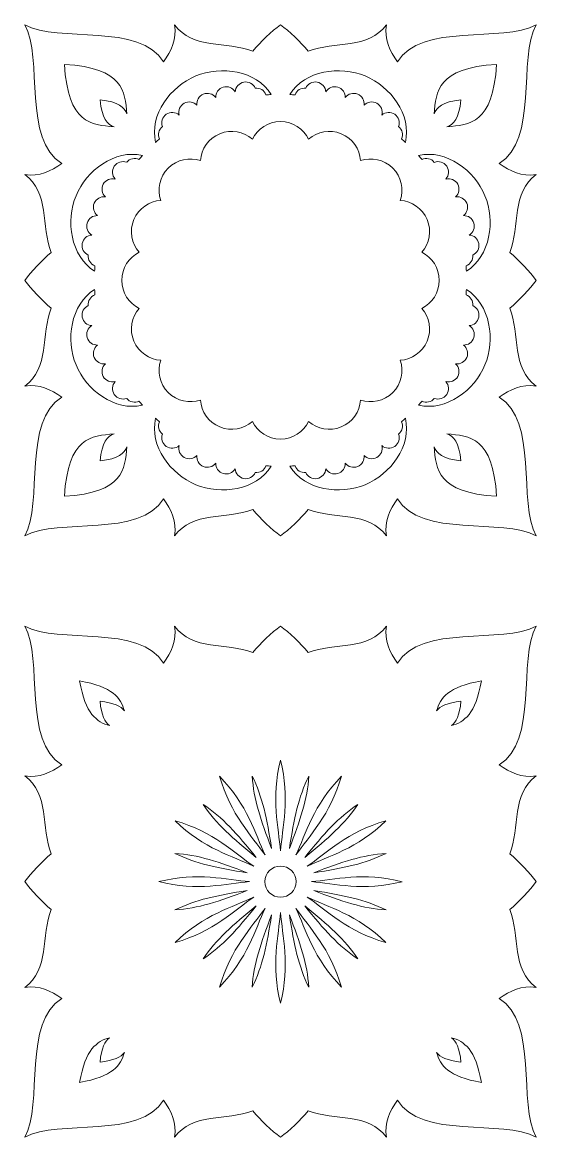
# Model space of a CAD drawing. Header units: millimetres. Extents: x -427 to 427, y -427 to 427.
# Drawn here: x -427 to -171, y -427 to 128 of the extents above; entities that cross this region are included whole.
import ezdxf

# ---------------------------------------------------------------- set-up
doc = ezdxf.new("R2010")
doc.units = ezdxf.units.MM
doc.header["$MEASUREMENT"] = 0
doc.layers.add('layer 1', color=7, linetype='Continuous')

msp = doc.modelspace()

# ---------------------------------------------------------------- linework, layer by layer
at = {"layer": 'layer 1', "color": 250, "lineweight": 9}
for points, knots in [([(-426.0192, 126.9374), (-416.8637, 110.4766), (-427.2795, 69.4717), (-407.6134, 58.0857), (-407.6134, 58.0857), (-413.109, 54.2132), (-418.8912, 51.4078), (-426.0192, 52.5425), (-426.0192, 52.5425), (-413.8298, 43.701), (-417.9082, 26.8751), (-413.0079, 13.7115), (-413.0079, 13.7115), (-417.5024, 9.9281), (-422.9949, 4.2416), (-426.0191, -0.0626), (-426.0191, -0.0626), (-422.9949, -4.3668), (-417.5025, -10.0532), (-413.008, -13.8366), (-413.008, -13.8366), (-417.9083, -27.0003), (-413.8298, -43.8262), (-426.0192, -52.6677), (-426.0192, -52.6677), (-418.8912, -51.533), (-413.109, -54.3384), (-407.6135, -58.2109), (-407.6135, -58.2109), (-427.2794, -69.597), (-416.8637, -110.6018), (-426.0192, -127.0626), (-426.0192, -127.0626), (-409.5584, -117.9071), (-368.5536, -128.3229), (-357.1675, -108.6569), (-357.1675, -108.6569), (-353.295, -114.1524), (-350.4896, -119.9346), (-351.6243, -127.0626), (-351.6243, -127.0626), (-342.7828, -114.8732), (-325.9569, -118.9516), (-312.7933, -114.0513), (-312.7933, -114.0513), (-309.0099, -118.5458), (-303.3234, -124.0383), (-299.0192, -127.0625), (-299.0192, -127.0625), (-294.715, -124.0383), (-289.0286, -118.5459), (-285.2452, -114.0514), (-285.2452, -114.0514), (-272.0815, -118.9517), (-255.2556, -114.8732), (-246.4141, -127.0626), (-246.4141, -127.0626), (-247.5488, -119.9346), (-244.7434, -114.1524), (-240.8709, -108.6569), (-240.8709, -108.6569), (-229.4848, -128.3228), (-188.48, -117.9071), (-172.0192, -127.0626), (-172.0192, -127.0626), (-181.1747, -110.6018), (-170.7589, -69.597), (-190.4249, -58.2109), (-190.4249, -58.2109), (-184.9294, -54.3384), (-179.1472, -51.533), (-172.0192, -52.6677), (-172.0192, -52.6677), (-184.2086, -43.8262), (-180.1302, -27.0003), (-185.0305, -13.8367), (-185.0305, -13.8367), (-180.536, -10.0533), (-175.0435, -4.3668), (-172.0193, -0.0626), (-172.0193, -0.0626), (-175.0435, 4.2416), (-180.5359, 9.928), (-185.0304, 13.7114), (-185.0304, 13.7114), (-180.1301, 26.8751), (-184.2086, 43.701), (-172.0192, 52.5425), (-172.0192, 52.5425), (-179.1472, 51.4078), (-184.9294, 54.2132), (-190.4249, 58.0857), (-190.4249, 58.0857), (-170.759, 69.4718), (-181.1747, 110.4766), (-172.0192, 126.9374), (-172.0192, 126.9374), (-188.48, 117.7819), (-229.4849, 128.1977), (-240.8709, 108.5316), (-240.8709, 108.5316), (-244.7434, 114.0272), (-247.5488, 119.8094), (-246.4141, 126.9374), (-246.4141, 126.9374), (-255.2556, 114.748), (-272.0815, 118.8264), (-285.2451, 113.9261), (-285.2451, 113.9261), (-289.0285, 118.4206), (-294.715, 123.9131), (-299.0192, 126.9373), (-299.0192, 126.9373), (-303.3234, 123.9131), (-309.0098, 118.4207), (-312.7932, 113.9262), (-312.7932, 113.9262), (-325.9569, 118.8265), (-342.7828, 114.748), (-351.6243, 126.9374), (-351.6243, 126.9374), (-350.4896, 119.8094), (-353.295, 114.0272), (-357.1675, 108.5317), (-357.1675, 108.5317), (-368.5536, 128.1976), (-409.5584, 117.7819), (-426.0192, 126.9374)], [0, 0, 0, 0, 0.03030303, 0.03030303, 0.03030303, 0.03030303, 0.06060606, 0.06060606, 0.06060606, 0.06060606, 0.09090909, 0.09090909, 0.09090909, 0.09090909, 0.12121212, 0.12121212, 0.12121212, 0.12121212, 0.15151515, 0.15151515, 0.15151515, 0.15151515, 0.18181818, 0.18181818, 0.18181818, 0.18181818, 0.21212121, 0.21212121, 0.21212121, 0.21212121, 0.24242424, 0.24242424, 0.24242424, 0.24242424, 0.27272727, 0.27272727, 0.27272727, 0.27272727, 0.3030303, 0.3030303, 0.3030303, 0.3030303, 0.33333333, 0.33333333, 0.33333333, 0.33333333, 0.36363636, 0.36363636, 0.36363636, 0.36363636, 0.39393939, 0.39393939, 0.39393939, 0.39393939, 0.42424242, 0.42424242, 0.42424242, 0.42424242, 0.45454545, 0.45454545, 0.45454545, 0.45454545, 0.48484848, 0.48484848, 0.48484848, 0.48484848, 0.51515152, 0.51515152, 0.51515152, 0.51515152, 0.54545455, 0.54545455, 0.54545455, 0.54545455, 0.57575758, 0.57575758, 0.57575758, 0.57575758, 0.60606061, 0.60606061, 0.60606061, 0.60606061, 0.63636364, 0.63636364, 0.63636364, 0.63636364, 0.66666667, 0.66666667, 0.66666667, 0.66666667, 0.6969697, 0.6969697, 0.6969697, 0.6969697, 0.72727273, 0.72727273, 0.72727273, 0.72727273, 0.75757576, 0.75757576, 0.75757576, 0.75757576, 0.78787879, 0.78787879, 0.78787879, 0.78787879, 0.81818182, 0.81818182, 0.81818182, 0.81818182, 0.84848485, 0.84848485, 0.84848485, 0.84848485, 0.87878788, 0.87878788, 0.87878788, 0.87878788, 0.90909091, 0.90909091, 0.90909091, 0.90909091, 0.93939394, 0.93939394, 0.93939394, 0.93939394, 1, 1, 1, 1]), ([(-406.388, 107.3063), (-404.5535, 77.7582), (-392.9898, 77.2847), (-381.7275, 76.2452), (-381.7275, 76.2452), (-385.021, 77.4347), (-387.7857, 80.4292), (-388.6829, 89.6011), (-388.6829, 89.6011), (-379.5108, 88.7038), (-376.5162, 85.939), (-375.3269, 82.6454), (-375.3269, 82.6454), (-376.3665, 93.9078), (-376.8397, 105.4717), (-406.388, 107.3063)], [0, 0, 0, 0, 0.2, 0.2, 0.2, 0.2, 0.4, 0.4, 0.4, 0.4, 0.6, 0.6, 0.6, 0.6, 1, 1, 1, 1]), ([(-361.0724, 68.506), (-364.3264, 82.2769), (-353.5808, 96.3567), (-341.0989, 101.5268), (-341.0989, 101.5268), (-328.617, 106.6969), (-311.0629, 104.3394), (-303.6263, 92.301), (-303.6263, 92.301), (-304.5053, 92.2576), (-305.3823, 92.2018), (-306.2571, 92.1338), (-306.2571, 92.1338), (-306.9935, 94.3295), (-309.1993, 95.7705), (-311.5811, 95.4638), (-311.5811, 95.4638), (-312.5361, 97.6103), (-314.8674, 98.9054), (-317.279, 98.4586), (-317.279, 98.4586), (-319.674, 98.0146), (-321.3791, 95.9948), (-321.5222, 93.6688), (-321.5222, 93.6688), (-322.7057, 95.6763), (-325.1415, 96.7019), (-327.4773, 96.01), (-327.4773, 96.01), (-329.8128, 95.3181), (-331.2974, 93.1314), (-331.1964, 90.8031), (-331.1964, 90.8031), (-332.5833, 92.676), (-335.1133, 93.4413), (-337.3636, 92.509), (-337.3636, 92.509), (-339.614, 91.577), (-340.8619, 89.2468), (-340.5183, 86.9419), (-340.5183, 86.9419), (-342.0933, 88.6596), (-344.6893, 89.1562), (-346.8299, 87.994), (-346.8299, 87.994), (-348.9704, 86.8315), (-349.968, 84.3841), (-349.3855, 82.1277), (-349.3855, 82.1277), (-351.1316, 83.671), (-353.7651, 83.8935), (-355.7724, 82.5139), (-355.7724, 82.5139), (-357.7937, 81.1248), (-358.5264, 78.5604), (-357.6838, 76.3672), (-357.6838, 76.3672), (-359.5846, 74.9002), (-360.1257, 72.3212), (-359.094, 70.248), (-359.094, 70.248), (-359.7607, 69.6776), (-360.4203, 69.0968), (-361.0724, 68.506)], [0, 0, 0, 0, 0.05882353, 0.05882353, 0.05882353, 0.05882353, 0.11764706, 0.11764706, 0.11764706, 0.11764706, 0.17647059, 0.17647059, 0.17647059, 0.17647059, 0.23529412, 0.23529412, 0.23529412, 0.23529412, 0.29411765, 0.29411765, 0.29411765, 0.29411765, 0.35294118, 0.35294118, 0.35294118, 0.35294118, 0.41176471, 0.41176471, 0.41176471, 0.41176471, 0.47058824, 0.47058824, 0.47058824, 0.47058824, 0.52941176, 0.52941176, 0.52941176, 0.52941176, 0.58823529, 0.58823529, 0.58823529, 0.58823529, 0.64705882, 0.64705882, 0.64705882, 0.64705882, 0.70588235, 0.70588235, 0.70588235, 0.70588235, 0.76470588, 0.76470588, 0.76470588, 0.76470588, 0.82352941, 0.82352941, 0.82352941, 0.82352941, 0.88235294, 0.88235294, 0.88235294, 0.88235294, 1, 1, 1, 1]), ([(-294.4121, 92.301), (-286.9755, 104.3394), (-269.4213, 106.697), (-256.9395, 101.5268), (-256.9395, 101.5268), (-244.4576, 96.3566), (-233.712, 82.2769), (-236.966, 68.506), (-236.966, 68.506), (-237.6182, 69.0969), (-238.2778, 69.6776), (-238.9445, 70.2481), (-238.9445, 70.2481), (-237.9126, 72.3214), (-238.4534, 74.9001), (-240.3544, 76.3674), (-240.3544, 76.3674), (-239.5119, 78.5605), (-240.2446, 81.1247), (-242.2658, 82.514), (-242.2658, 82.514), (-244.2733, 83.8936), (-246.9072, 83.6711), (-248.6531, 82.1275), (-248.6531, 82.1275), (-248.0705, 84.3839), (-249.0676, 86.8315), (-251.2085, 87.9939), (-251.2085, 87.9939), (-253.3492, 89.1561), (-255.9452, 88.6596), (-257.5202, 86.9419), (-257.5202, 86.9419), (-257.1765, 89.2469), (-258.4243, 91.577), (-260.6748, 92.509), (-260.6748, 92.509), (-262.9251, 93.4412), (-265.4552, 92.6759), (-266.842, 90.8032), (-266.842, 90.8032), (-266.7411, 93.1315), (-268.2256, 95.3183), (-270.5611, 96.0101), (-270.5611, 96.0101), (-272.8966, 96.7016), (-275.3326, 95.6765), (-276.5162, 93.6691), (-276.5162, 93.6691), (-276.6596, 95.995), (-278.3645, 98.0145), (-280.7594, 98.4584), (-280.7594, 98.4584), (-283.1709, 98.9054), (-285.5023, 97.6102), (-286.4573, 95.4636), (-286.4573, 95.4636), (-288.8387, 95.7703), (-291.0449, 94.3293), (-291.7814, 92.1338), (-291.7814, 92.1338), (-292.6562, 92.2019), (-293.5333, 92.2576), (-294.4121, 92.301)], [0, 0, 0, 0, 0.05882353, 0.05882353, 0.05882353, 0.05882353, 0.11764706, 0.11764706, 0.11764706, 0.11764706, 0.17647059, 0.17647059, 0.17647059, 0.17647059, 0.23529412, 0.23529412, 0.23529412, 0.23529412, 0.29411765, 0.29411765, 0.29411765, 0.29411765, 0.35294118, 0.35294118, 0.35294118, 0.35294118, 0.41176471, 0.41176471, 0.41176471, 0.41176471, 0.47058824, 0.47058824, 0.47058824, 0.47058824, 0.52941176, 0.52941176, 0.52941176, 0.52941176, 0.58823529, 0.58823529, 0.58823529, 0.58823529, 0.64705882, 0.64705882, 0.64705882, 0.64705882, 0.70588235, 0.70588235, 0.70588235, 0.70588235, 0.76470588, 0.76470588, 0.76470588, 0.76470588, 0.82352941, 0.82352941, 0.82352941, 0.82352941, 0.88235294, 0.88235294, 0.88235294, 0.88235294, 1, 1, 1, 1]), ([(-191.6503, 107.3062), (-221.1984, 105.4717), (-221.6719, 93.908), (-222.7114, 82.6457), (-222.7114, 82.6457), (-221.5219, 85.9392), (-218.5274, 88.7039), (-209.3555, 89.6011), (-209.3555, 89.6011), (-210.2528, 80.429), (-213.0176, 77.4344), (-216.3112, 76.2451), (-216.3112, 76.2451), (-205.0488, 77.2847), (-193.4849, 77.7579), (-191.6503, 107.3062)], [0, 0, 0, 0, 0.2, 0.2, 0.2, 0.2, 0.4, 0.4, 0.4, 0.4, 0.6, 0.6, 0.6, 0.6, 1, 1, 1, 1]), ([(-239.5121, 39.6986), (-233.7771, 39.3107), (-228.4735, 35.7616), (-226.139, 30.1254), (-226.139, 30.1254), (-223.8044, 24.4893), (-225.0449, 18.2295), (-228.8259, 13.8997), (-228.8259, 13.8997), (-223.6758, 11.3465), (-220.1342, 6.0379), (-220.1342, -0.0626), (-220.1342, -0.0626), (-220.1342, -6.1631), (-223.6758, -11.4718), (-228.8259, -14.0248), (-228.8259, -14.0248), (-225.0449, -18.3545), (-223.8044, -24.6143), (-226.1389, -30.2505), (-226.1389, -30.2505), (-228.4735, -35.8867), (-233.7771, -39.4359), (-239.5121, -39.8239), (-239.5121, -39.8239), (-237.6759, -45.271), (-238.9253, -51.529), (-243.239, -55.8428), (-243.239, -55.8428), (-247.5528, -60.1565), (-253.8108, -61.4059), (-259.2579, -59.5696), (-259.2579, -59.5696), (-259.6458, -65.3047), (-263.195, -70.6083), (-268.8312, -72.9428), (-268.8312, -72.9428), (-274.4673, -75.2774), (-280.7271, -74.0369), (-285.0569, -70.2559), (-285.0569, -70.2559), (-287.61, -75.406), (-292.9187, -78.9476), (-299.0192, -78.9476), (-299.0192, -78.9476), (-305.1197, -78.9476), (-310.4283, -75.406), (-312.9814, -70.2559), (-312.9814, -70.2559), (-317.3111, -74.0369), (-323.5709, -75.2774), (-329.2071, -72.9429), (-329.2071, -72.9429), (-334.8433, -70.6083), (-338.3924, -65.3047), (-338.7804, -59.5697), (-338.7804, -59.5697), (-344.2275, -61.4059), (-350.4855, -60.1565), (-354.7993, -55.8428), (-354.7993, -55.8428), (-359.113, -51.529), (-360.3624, -45.271), (-358.5261, -39.8239), (-358.5261, -39.8239), (-364.2613, -39.436), (-369.5648, -35.8868), (-371.8993, -30.2506), (-371.8993, -30.2506), (-374.2339, -24.6145), (-372.9935, -18.3547), (-369.2125, -14.0249), (-369.2125, -14.0249), (-374.3625, -11.4718), (-377.9041, -6.1631), (-377.9041, -0.0626), (-377.9041, -0.0626), (-377.9041, 6.0379), (-374.3625, 11.3465), (-369.2125, 13.8996), (-369.2125, 13.8996), (-372.9935, 18.2293), (-374.2339, 24.4891), (-371.8994, 30.1253), (-371.8994, 30.1253), (-369.5648, 35.7615), (-364.2613, 39.3106), (-358.5262, 39.6986), (-358.5262, 39.6986), (-360.3624, 45.1457), (-359.113, 51.4037), (-354.7993, 55.7175), (-354.7993, 55.7175), (-350.4855, 60.0312), (-344.2275, 61.2806), (-338.7804, 59.4443), (-338.7804, 59.4443), (-338.3925, 65.1795), (-334.8434, 70.483), (-329.2072, 72.8175), (-329.2072, 72.8175), (-323.5711, 75.1521), (-317.3113, 73.9117), (-312.9815, 70.1307), (-312.9815, 70.1307), (-310.4283, 75.2807), (-305.1197, 78.8223), (-299.0192, 78.8223), (-299.0192, 78.8223), (-292.9187, 78.8223), (-287.61, 75.2807), (-285.057, 70.1307), (-285.057, 70.1307), (-280.7273, 73.9117), (-274.4675, 75.1521), (-268.8313, 72.8176), (-268.8313, 72.8176), (-263.1951, 70.483), (-259.6459, 65.1795), (-259.2579, 59.4444), (-259.2579, 59.4444), (-253.8108, 61.2806), (-247.5528, 60.0312), (-243.239, 55.7175), (-243.239, 55.7175), (-238.9253, 51.4037), (-237.6759, 45.1457), (-239.5121, 39.6986)], [0, 0, 0, 0, 0.03030303, 0.03030303, 0.03030303, 0.03030303, 0.06060606, 0.06060606, 0.06060606, 0.06060606, 0.09090909, 0.09090909, 0.09090909, 0.09090909, 0.12121212, 0.12121212, 0.12121212, 0.12121212, 0.15151515, 0.15151515, 0.15151515, 0.15151515, 0.18181818, 0.18181818, 0.18181818, 0.18181818, 0.21212121, 0.21212121, 0.21212121, 0.21212121, 0.24242424, 0.24242424, 0.24242424, 0.24242424, 0.27272727, 0.27272727, 0.27272727, 0.27272727, 0.3030303, 0.3030303, 0.3030303, 0.3030303, 0.33333333, 0.33333333, 0.33333333, 0.33333333, 0.36363636, 0.36363636, 0.36363636, 0.36363636, 0.39393939, 0.39393939, 0.39393939, 0.39393939, 0.42424242, 0.42424242, 0.42424242, 0.42424242, 0.45454545, 0.45454545, 0.45454545, 0.45454545, 0.48484848, 0.48484848, 0.48484848, 0.48484848, 0.51515152, 0.51515152, 0.51515152, 0.51515152, 0.54545455, 0.54545455, 0.54545455, 0.54545455, 0.57575758, 0.57575758, 0.57575758, 0.57575758, 0.60606061, 0.60606061, 0.60606061, 0.60606061, 0.63636364, 0.63636364, 0.63636364, 0.63636364, 0.66666667, 0.66666667, 0.66666667, 0.66666667, 0.6969697, 0.6969697, 0.6969697, 0.6969697, 0.72727273, 0.72727273, 0.72727273, 0.72727273, 0.75757576, 0.75757576, 0.75757576, 0.75757576, 0.78787879, 0.78787879, 0.78787879, 0.78787879, 0.81818182, 0.81818182, 0.81818182, 0.81818182, 0.84848485, 0.84848485, 0.84848485, 0.84848485, 0.87878788, 0.87878788, 0.87878788, 0.87878788, 0.90909091, 0.90909091, 0.90909091, 0.90909091, 0.93939394, 0.93939394, 0.93939394, 0.93939394, 1, 1, 1, 1]), ([(-400.6086, 42.0171), (-395.4384, 54.499), (-381.3587, 65.2446), (-367.5878, 61.9906), (-367.5878, 61.9906), (-368.1787, 61.3384), (-368.7594, 60.6788), (-369.3299, 60.0121), (-369.3299, 60.0121), (-371.4032, 61.044), (-373.9819, 60.5032), (-375.4492, 58.6022), (-375.4492, 58.6022), (-377.6423, 59.4447), (-380.2065, 58.712), (-381.5958, 56.6908), (-381.5958, 56.6908), (-382.9754, 54.6833), (-382.7529, 52.0494), (-381.2093, 50.3035), (-381.2093, 50.3035), (-383.4657, 50.8861), (-385.9133, 49.889), (-387.0757, 47.7481), (-387.0757, 47.7481), (-388.2379, 45.6074), (-387.7414, 43.0114), (-386.0237, 41.4364), (-386.0237, 41.4364), (-388.3287, 41.7801), (-390.6588, 40.5323), (-391.5908, 38.2818), (-391.5908, 38.2818), (-392.523, 36.0315), (-391.7577, 33.5014), (-389.885, 32.1146), (-389.885, 32.1146), (-392.2133, 32.2155), (-394.4001, 30.731), (-395.0919, 28.3955), (-395.0919, 28.3955), (-395.7834, 26.06), (-394.7583, 23.624), (-392.7509, 22.4404), (-392.7509, 22.4404), (-395.0768, 22.297), (-397.0963, 20.5921), (-397.5402, 18.1972), (-397.5402, 18.1972), (-397.9872, 15.7857), (-396.692, 13.4543), (-394.5454, 12.4993), (-394.5454, 12.4993), (-394.8521, 10.1179), (-393.4111, 7.9117), (-391.2156, 7.1752), (-391.2156, 7.1752), (-391.2837, 6.3004), (-391.3394, 5.4233), (-391.3828, 4.5445), (-391.3828, 4.5445), (-403.4212, 11.9811), (-405.7788, 29.5353), (-400.6086, 42.0171)], [0, 0, 0, 0, 0.05882353, 0.05882353, 0.05882353, 0.05882353, 0.11764706, 0.11764706, 0.11764706, 0.11764706, 0.17647059, 0.17647059, 0.17647059, 0.17647059, 0.23529412, 0.23529412, 0.23529412, 0.23529412, 0.29411765, 0.29411765, 0.29411765, 0.29411765, 0.35294118, 0.35294118, 0.35294118, 0.35294118, 0.41176471, 0.41176471, 0.41176471, 0.41176471, 0.47058824, 0.47058824, 0.47058824, 0.47058824, 0.52941176, 0.52941176, 0.52941176, 0.52941176, 0.58823529, 0.58823529, 0.58823529, 0.58823529, 0.64705882, 0.64705882, 0.64705882, 0.64705882, 0.70588235, 0.70588235, 0.70588235, 0.70588235, 0.76470588, 0.76470588, 0.76470588, 0.76470588, 0.82352941, 0.82352941, 0.82352941, 0.82352941, 0.88235294, 0.88235294, 0.88235294, 0.88235294, 1, 1, 1, 1]), ([(-228.7086, 60.0122), (-229.279, 60.6789), (-229.8598, 61.3385), (-230.4506, 61.9906), (-230.4506, 61.9906), (-216.6797, 65.2446), (-202.5999, 54.499), (-197.4298, 42.0171), (-197.4298, 42.0171), (-192.2597, 29.5352), (-194.6172, 11.9811), (-206.6556, 4.5445), (-206.6556, 4.5445), (-206.699, 5.4235), (-206.7548, 6.3005), (-206.8228, 7.1753), (-206.8228, 7.1753), (-204.6271, 7.9117), (-203.1861, 10.1175), (-203.4928, 12.4993), (-203.4928, 12.4993), (-201.3463, 13.4543), (-200.0512, 15.7856), (-200.498, 18.1972), (-200.498, 18.1972), (-200.942, 20.5922), (-202.9618, 22.2973), (-205.2878, 22.4404), (-205.2878, 22.4404), (-203.2803, 23.6239), (-202.2547, 26.0597), (-202.9466, 28.3955), (-202.9466, 28.3955), (-203.6385, 30.731), (-205.8252, 32.2156), (-208.1535, 32.1146), (-208.1535, 32.1146), (-206.2806, 33.5015), (-205.5153, 36.0315), (-206.4476, 38.2818), (-206.4476, 38.2818), (-207.3796, 40.5322), (-209.7098, 41.7801), (-212.0147, 41.4365), (-212.0147, 41.4365), (-210.297, 43.0115), (-209.8004, 45.6075), (-210.9626, 47.7481), (-210.9626, 47.7481), (-212.1251, 49.8886), (-214.5725, 50.8862), (-216.8289, 50.3037), (-216.8289, 50.3037), (-215.2856, 52.0498), (-215.0631, 54.6833), (-216.4427, 56.6906), (-216.4427, 56.6906), (-217.8318, 58.7119), (-220.3962, 59.4446), (-222.5894, 58.602), (-222.5894, 58.602), (-224.0564, 60.5028), (-226.6354, 61.0439), (-228.7086, 60.0122)], [0, 0, 0, 0, 0.05882353, 0.05882353, 0.05882353, 0.05882353, 0.11764706, 0.11764706, 0.11764706, 0.11764706, 0.17647059, 0.17647059, 0.17647059, 0.17647059, 0.23529412, 0.23529412, 0.23529412, 0.23529412, 0.29411765, 0.29411765, 0.29411765, 0.29411765, 0.35294118, 0.35294118, 0.35294118, 0.35294118, 0.41176471, 0.41176471, 0.41176471, 0.41176471, 0.47058824, 0.47058824, 0.47058824, 0.47058824, 0.52941176, 0.52941176, 0.52941176, 0.52941176, 0.58823529, 0.58823529, 0.58823529, 0.58823529, 0.64705882, 0.64705882, 0.64705882, 0.64705882, 0.70588235, 0.70588235, 0.70588235, 0.70588235, 0.76470588, 0.76470588, 0.76470588, 0.76470588, 0.82352941, 0.82352941, 0.82352941, 0.82352941, 0.88235294, 0.88235294, 0.88235294, 0.88235294, 1, 1, 1, 1]), ([(-391.5908, -38.407), (-390.6588, -40.6574), (-388.3286, -41.9053), (-386.0237, -41.5617), (-386.0237, -41.5617), (-387.7414, -43.1367), (-388.238, -45.7327), (-387.0758, -47.8733), (-387.0758, -47.8733), (-385.9133, -50.0138), (-383.4659, -51.0114), (-381.2095, -50.4289), (-381.2095, -50.4289), (-382.7528, -52.175), (-382.9753, -54.8085), (-381.5957, -56.8158), (-381.5957, -56.8158), (-380.2066, -58.8371), (-377.6422, -59.5698), (-375.449, -58.7272), (-375.449, -58.7272), (-373.982, -60.628), (-371.403, -61.1691), (-369.3298, -60.1374), (-369.3298, -60.1374), (-368.7594, -60.8041), (-368.1786, -61.4637), (-367.5878, -62.1158), (-367.5878, -62.1158), (-381.3587, -65.3698), (-395.4385, -54.6242), (-400.6086, -42.1423), (-400.6086, -42.1423), (-405.7787, -29.6604), (-403.4212, -12.1063), (-391.3828, -4.6697), (-391.3828, -4.6697), (-391.3394, -5.5487), (-391.2836, -6.4257), (-391.2156, -7.3005), (-391.2156, -7.3005), (-393.4113, -8.0369), (-394.8523, -10.2427), (-394.5456, -12.6245), (-394.5456, -12.6245), (-396.6921, -13.5795), (-397.9872, -15.9108), (-397.5404, -18.3224), (-397.5404, -18.3224), (-397.0964, -20.7174), (-395.0766, -22.4225), (-392.7506, -22.5656), (-392.7506, -22.5656), (-394.7581, -23.7491), (-395.7837, -26.1849), (-395.0918, -28.5207), (-395.0918, -28.5207), (-394.3999, -30.8562), (-392.2132, -32.3408), (-389.8849, -32.2398), (-389.8849, -32.2398), (-391.7578, -33.6267), (-392.5231, -36.1567), (-391.5908, -38.407)], [0, 0, 0, 0, 0.05882353, 0.05882353, 0.05882353, 0.05882353, 0.11764706, 0.11764706, 0.11764706, 0.11764706, 0.17647059, 0.17647059, 0.17647059, 0.17647059, 0.23529412, 0.23529412, 0.23529412, 0.23529412, 0.29411765, 0.29411765, 0.29411765, 0.29411765, 0.35294118, 0.35294118, 0.35294118, 0.35294118, 0.41176471, 0.41176471, 0.41176471, 0.41176471, 0.47058824, 0.47058824, 0.47058824, 0.47058824, 0.52941176, 0.52941176, 0.52941176, 0.52941176, 0.58823529, 0.58823529, 0.58823529, 0.58823529, 0.64705882, 0.64705882, 0.64705882, 0.64705882, 0.70588235, 0.70588235, 0.70588235, 0.70588235, 0.76470588, 0.76470588, 0.76470588, 0.76470588, 0.82352941, 0.82352941, 0.82352941, 0.82352941, 0.88235294, 0.88235294, 0.88235294, 0.88235294, 1, 1, 1, 1]), ([(-205.2875, -22.5656), (-202.9616, -22.4222), (-200.9421, -20.7173), (-200.4982, -18.3224), (-200.4982, -18.3224), (-200.0512, -15.9109), (-201.3464, -13.5795), (-203.493, -12.6245), (-203.493, -12.6245), (-203.1863, -10.2431), (-204.6273, -8.0369), (-206.8228, -7.3004), (-206.8228, -7.3004), (-206.7547, -6.4256), (-206.699, -5.5485), (-206.6556, -4.6697), (-206.6556, -4.6697), (-194.6172, -12.1063), (-192.2596, -29.6605), (-197.4298, -42.1423), (-197.4298, -42.1423), (-202.6, -54.6242), (-216.6797, -65.3698), (-230.4506, -62.1158), (-230.4506, -62.1158), (-229.8597, -61.4636), (-229.279, -60.804), (-228.7085, -60.1373), (-228.7085, -60.1373), (-226.6352, -61.1692), (-224.0565, -60.6284), (-222.5892, -58.7274), (-222.5892, -58.7274), (-220.3961, -59.5699), (-217.8319, -58.8372), (-216.4426, -56.816), (-216.4426, -56.816), (-215.063, -54.8085), (-215.2855, -52.1746), (-216.8291, -50.4287), (-216.8291, -50.4287), (-214.5727, -51.0113), (-212.1251, -50.0142), (-210.9627, -47.8733), (-210.9627, -47.8733), (-209.8005, -45.7326), (-210.297, -43.1366), (-212.0147, -41.5616), (-212.0147, -41.5616), (-209.7097, -41.9053), (-207.3796, -40.6575), (-206.4476, -38.407), (-206.4476, -38.407), (-205.5154, -36.1567), (-206.2807, -33.6266), (-208.1534, -32.2398), (-208.1534, -32.2398), (-205.8251, -32.3407), (-203.6383, -30.8562), (-202.9465, -28.5207), (-202.9465, -28.5207), (-202.255, -26.1852), (-203.2801, -23.7492), (-205.2875, -22.5656)], [0, 0, 0, 0, 0.05882353, 0.05882353, 0.05882353, 0.05882353, 0.11764706, 0.11764706, 0.11764706, 0.11764706, 0.17647059, 0.17647059, 0.17647059, 0.17647059, 0.23529412, 0.23529412, 0.23529412, 0.23529412, 0.29411765, 0.29411765, 0.29411765, 0.29411765, 0.35294118, 0.35294118, 0.35294118, 0.35294118, 0.41176471, 0.41176471, 0.41176471, 0.41176471, 0.47058824, 0.47058824, 0.47058824, 0.47058824, 0.52941176, 0.52941176, 0.52941176, 0.52941176, 0.58823529, 0.58823529, 0.58823529, 0.58823529, 0.64705882, 0.64705882, 0.64705882, 0.64705882, 0.70588235, 0.70588235, 0.70588235, 0.70588235, 0.76470588, 0.76470588, 0.76470588, 0.76470588, 0.82352941, 0.82352941, 0.82352941, 0.82352941, 0.88235294, 0.88235294, 0.88235294, 0.88235294, 1, 1, 1, 1]), ([(-327.4773, -96.1353), (-325.1418, -96.8268), (-322.7058, -95.8017), (-321.5222, -93.7943), (-321.5222, -93.7943), (-321.3788, -96.1202), (-319.6739, -98.1397), (-317.279, -98.5836), (-317.279, -98.5836), (-314.8675, -99.0306), (-312.5361, -97.7354), (-311.5811, -95.5888), (-311.5811, -95.5888), (-309.1997, -95.8955), (-306.9935, -94.4545), (-306.257, -92.259), (-306.257, -92.259), (-305.3822, -92.3271), (-304.5051, -92.3828), (-303.6263, -92.4262), (-303.6263, -92.4262), (-311.0629, -104.4646), (-328.6171, -106.8222), (-341.0989, -101.652), (-341.0989, -101.652), (-353.5808, -96.4818), (-364.3264, -82.4021), (-361.0724, -68.6312), (-361.0724, -68.6312), (-360.4202, -69.2221), (-359.7606, -69.8028), (-359.0939, -70.3733), (-359.0939, -70.3733), (-360.1258, -72.4466), (-359.585, -75.0253), (-357.684, -76.4926), (-357.684, -76.4926), (-358.5265, -78.6857), (-357.7938, -81.2499), (-355.7726, -82.6392), (-355.7726, -82.6392), (-353.7651, -84.0188), (-351.1312, -83.7963), (-349.3853, -82.2527), (-349.3853, -82.2527), (-349.9679, -84.5091), (-348.9708, -86.9567), (-346.8299, -88.1191), (-346.8299, -88.1191), (-344.6892, -89.2813), (-342.0932, -88.7848), (-340.5182, -87.0671), (-340.5182, -87.0671), (-340.8619, -89.3721), (-339.6141, -91.7022), (-337.3636, -92.6342), (-337.3636, -92.6342), (-335.1133, -93.5664), (-332.5832, -92.8011), (-331.1964, -90.9284), (-331.1964, -90.9284), (-331.2973, -93.2567), (-329.8128, -95.4435), (-327.4773, -96.1353)], [0, 0, 0, 0, 0.05882353, 0.05882353, 0.05882353, 0.05882353, 0.11764706, 0.11764706, 0.11764706, 0.11764706, 0.17647059, 0.17647059, 0.17647059, 0.17647059, 0.23529412, 0.23529412, 0.23529412, 0.23529412, 0.29411765, 0.29411765, 0.29411765, 0.29411765, 0.35294118, 0.35294118, 0.35294118, 0.35294118, 0.41176471, 0.41176471, 0.41176471, 0.41176471, 0.47058824, 0.47058824, 0.47058824, 0.47058824, 0.52941176, 0.52941176, 0.52941176, 0.52941176, 0.58823529, 0.58823529, 0.58823529, 0.58823529, 0.64705882, 0.64705882, 0.64705882, 0.64705882, 0.70588235, 0.70588235, 0.70588235, 0.70588235, 0.76470588, 0.76470588, 0.76470588, 0.76470588, 0.82352941, 0.82352941, 0.82352941, 0.82352941, 0.88235294, 0.88235294, 0.88235294, 0.88235294, 1, 1, 1, 1]), ([(-238.9444, -70.3732), (-238.2777, -69.8028), (-237.6181, -69.222), (-236.966, -68.6312), (-236.966, -68.6312), (-233.712, -82.4021), (-244.4576, -96.4819), (-256.9395, -101.652), (-256.9395, -101.652), (-269.4214, -106.8221), (-286.9755, -104.4646), (-294.4121, -92.4262), (-294.4121, -92.4262), (-293.5331, -92.3828), (-292.6561, -92.327), (-291.7813, -92.259), (-291.7813, -92.259), (-291.0449, -94.4547), (-288.8391, -95.8957), (-286.4573, -95.589), (-286.4573, -95.589), (-285.5023, -97.7355), (-283.171, -99.0306), (-280.7594, -98.5838), (-280.7594, -98.5838), (-278.3644, -98.1398), (-276.6593, -96.12), (-276.5162, -93.794), (-276.5162, -93.794), (-275.3327, -95.8015), (-272.8969, -96.8271), (-270.5611, -96.1352), (-270.5611, -96.1352), (-268.2256, -95.4433), (-266.741, -93.2566), (-266.842, -90.9283), (-266.842, -90.9283), (-265.4551, -92.8012), (-262.9251, -93.5665), (-260.6748, -92.6342), (-260.6748, -92.6342), (-258.4244, -91.7022), (-257.1765, -89.372), (-257.5201, -87.0671), (-257.5201, -87.0671), (-255.9451, -88.7848), (-253.3491, -89.2814), (-251.2085, -88.1192), (-251.2085, -88.1192), (-249.068, -86.9567), (-248.0704, -84.5093), (-248.6529, -82.2529), (-248.6529, -82.2529), (-246.9068, -83.7962), (-244.2733, -84.0187), (-242.266, -82.6391), (-242.266, -82.6391), (-240.2447, -81.25), (-239.512, -78.6856), (-240.3546, -76.4924), (-240.3546, -76.4924), (-238.4538, -75.0254), (-237.9127, -72.4464), (-238.9444, -70.3732)], [0, 0, 0, 0, 0.05882353, 0.05882353, 0.05882353, 0.05882353, 0.11764706, 0.11764706, 0.11764706, 0.11764706, 0.17647059, 0.17647059, 0.17647059, 0.17647059, 0.23529412, 0.23529412, 0.23529412, 0.23529412, 0.29411765, 0.29411765, 0.29411765, 0.29411765, 0.35294118, 0.35294118, 0.35294118, 0.35294118, 0.41176471, 0.41176471, 0.41176471, 0.41176471, 0.47058824, 0.47058824, 0.47058824, 0.47058824, 0.52941176, 0.52941176, 0.52941176, 0.52941176, 0.58823529, 0.58823529, 0.58823529, 0.58823529, 0.64705882, 0.64705882, 0.64705882, 0.64705882, 0.70588235, 0.70588235, 0.70588235, 0.70588235, 0.76470588, 0.76470588, 0.76470588, 0.76470588, 0.82352941, 0.82352941, 0.82352941, 0.82352941, 0.88235294, 0.88235294, 0.88235294, 0.88235294, 1, 1, 1, 1]), ([(-406.3881, -107.4314), (-376.84, -105.5969), (-376.3665, -94.0332), (-375.327, -82.7709), (-375.327, -82.7709), (-376.5165, -86.0644), (-379.511, -88.8291), (-388.6829, -89.7263), (-388.6829, -89.7263), (-387.7856, -80.5542), (-385.0208, -77.5596), (-381.7272, -76.3703), (-381.7272, -76.3703), (-392.9896, -77.4099), (-404.5535, -77.8831), (-406.3881, -107.4314)], [0, 0, 0, 0, 0.2, 0.2, 0.2, 0.2, 0.4, 0.4, 0.4, 0.4, 0.6, 0.6, 0.6, 0.6, 1, 1, 1, 1]), ([(-191.6504, -107.4315), (-193.4849, -77.8834), (-205.0486, -77.4099), (-216.3109, -76.3704), (-216.3109, -76.3704), (-213.0174, -77.5599), (-210.2527, -80.5544), (-209.3555, -89.7263), (-209.3555, -89.7263), (-218.5276, -88.829), (-221.5222, -86.0642), (-222.7115, -82.7706), (-222.7115, -82.7706), (-221.6719, -94.033), (-221.1987, -105.5969), (-191.6504, -107.4315)], [0, 0, 0, 0, 0.2, 0.2, 0.2, 0.2, 0.4, 0.4, 0.4, 0.4, 0.6, 0.6, 0.6, 0.6, 1, 1, 1, 1]), ([(-407.6134, -240.8711), (-427.2795, -229.4851), (-416.8637, -188.4802), (-426.0192, -172.0194), (-426.0192, -172.0194), (-409.5584, -181.1749), (-368.5536, -170.7592), (-357.1675, -190.4251), (-357.1675, -190.4251), (-353.295, -184.9296), (-350.4896, -179.1474), (-351.6243, -172.0194), (-351.6243, -172.0194), (-342.7828, -184.2088), (-325.9569, -180.1303), (-312.7932, -185.0306), (-312.7932, -185.0306), (-309.0098, -180.5361), (-303.3234, -175.0437), (-299.0192, -172.0195), (-299.0192, -172.0195), (-294.715, -175.0437), (-289.0285, -180.5362), (-285.2451, -185.0307), (-285.2451, -185.0307), (-272.0815, -180.1304), (-255.2556, -184.2088), (-246.4141, -172.0194), (-246.4141, -172.0194), (-247.5488, -179.1474), (-244.7434, -184.9296), (-240.8709, -190.4252), (-240.8709, -190.4252), (-229.4849, -170.7591), (-188.48, -181.1749), (-172.0192, -172.0194), (-172.0192, -172.0194), (-181.1747, -188.4802), (-170.759, -229.485), (-190.4249, -240.8711), (-190.4249, -240.8711), (-184.9294, -244.7436), (-179.1472, -247.549), (-172.0192, -246.4143), (-172.0192, -246.4143), (-184.2086, -255.2558), (-180.1301, -272.0817), (-185.0304, -285.2454), (-185.0304, -285.2454), (-180.5359, -289.0288), (-175.0435, -294.7152), (-172.0193, -299.0194), (-172.0193, -299.0194), (-175.0435, -303.3236), (-180.536, -309.0101), (-185.0305, -312.7935), (-185.0305, -312.7935), (-180.1302, -325.9571), (-184.2086, -342.783), (-172.0192, -351.6245), (-172.0192, -351.6245), (-179.1472, -350.4898), (-184.9294, -353.2952), (-190.4249, -357.1677), (-190.4249, -357.1677), (-170.7589, -368.5538), (-181.1747, -409.5586), (-172.0192, -426.0194), (-172.0192, -426.0194), (-188.48, -416.8639), (-229.4848, -427.2796), (-240.8709, -407.6137), (-240.8709, -407.6137), (-244.7434, -413.1092), (-247.5488, -418.8914), (-246.4141, -426.0194), (-246.4141, -426.0194), (-255.2556, -413.83), (-272.0815, -417.9085), (-285.2452, -413.0082), (-285.2452, -413.0082), (-289.0286, -417.5027), (-294.715, -422.9951), (-299.0192, -426.0193), (-299.0192, -426.0193), (-303.3234, -422.9951), (-309.0099, -417.5026), (-312.7933, -413.0081), (-312.7933, -413.0081), (-325.9569, -417.9084), (-342.7828, -413.83), (-351.6243, -426.0194), (-351.6243, -426.0194), (-350.4896, -418.8914), (-353.295, -413.1092), (-357.1675, -407.6137), (-357.1675, -407.6137), (-368.5536, -427.2797), (-409.5584, -416.8639), (-426.0192, -426.0194), (-426.0192, -426.0194), (-416.8637, -409.5586), (-427.2794, -368.5538), (-407.6135, -357.1677), (-407.6135, -357.1677), (-413.109, -353.2952), (-418.8912, -350.4898), (-426.0192, -351.6245), (-426.0192, -351.6245), (-413.8298, -342.783), (-417.9083, -325.9571), (-413.008, -312.7934), (-413.008, -312.7934), (-417.5025, -309.01), (-422.9949, -303.3236), (-426.0191, -299.0194), (-426.0191, -299.0194), (-422.9949, -294.7152), (-417.5024, -289.0287), (-413.0079, -285.2453), (-413.0079, -285.2453), (-417.9082, -272.0817), (-413.8298, -255.2558), (-426.0192, -246.4143), (-426.0192, -246.4143), (-418.8912, -247.549), (-413.109, -244.7436), (-407.6134, -240.8711)], [0, 0, 0, 0, 0.03030303, 0.03030303, 0.03030303, 0.03030303, 0.06060606, 0.06060606, 0.06060606, 0.06060606, 0.09090909, 0.09090909, 0.09090909, 0.09090909, 0.12121212, 0.12121212, 0.12121212, 0.12121212, 0.15151515, 0.15151515, 0.15151515, 0.15151515, 0.18181818, 0.18181818, 0.18181818, 0.18181818, 0.21212121, 0.21212121, 0.21212121, 0.21212121, 0.24242424, 0.24242424, 0.24242424, 0.24242424, 0.27272727, 0.27272727, 0.27272727, 0.27272727, 0.3030303, 0.3030303, 0.3030303, 0.3030303, 0.33333333, 0.33333333, 0.33333333, 0.33333333, 0.36363636, 0.36363636, 0.36363636, 0.36363636, 0.39393939, 0.39393939, 0.39393939, 0.39393939, 0.42424242, 0.42424242, 0.42424242, 0.42424242, 0.45454545, 0.45454545, 0.45454545, 0.45454545, 0.48484848, 0.48484848, 0.48484848, 0.48484848, 0.51515152, 0.51515152, 0.51515152, 0.51515152, 0.54545455, 0.54545455, 0.54545455, 0.54545455, 0.57575758, 0.57575758, 0.57575758, 0.57575758, 0.60606061, 0.60606061, 0.60606061, 0.60606061, 0.63636364, 0.63636364, 0.63636364, 0.63636364, 0.66666667, 0.66666667, 0.66666667, 0.66666667, 0.6969697, 0.6969697, 0.6969697, 0.6969697, 0.72727273, 0.72727273, 0.72727273, 0.72727273, 0.75757576, 0.75757576, 0.75757576, 0.75757576, 0.78787879, 0.78787879, 0.78787879, 0.78787879, 0.81818182, 0.81818182, 0.81818182, 0.81818182, 0.84848485, 0.84848485, 0.84848485, 0.84848485, 0.87878788, 0.87878788, 0.87878788, 0.87878788, 0.90909091, 0.90909091, 0.90909091, 0.90909091, 0.93939394, 0.93939394, 0.93939394, 0.93939394, 1, 1, 1, 1]), ([(-384.0303, -221.4504), (-386.2619, -219.6871), (-388.0051, -216.2836), (-388.6828, -209.3557), (-388.6828, -209.3557), (-381.7547, -210.0335), (-378.3513, -211.7768), (-376.588, -214.0086), (-376.588, -214.0086), (-378.3538, -207.7978), (-382.3627, -202.0628), (-398.8374, -199.2011), (-398.8374, -199.2011), (-395.9758, -215.6755), (-390.2409, -219.6845), (-384.0303, -221.4504)], [0, 0, 0, 0, 0.2, 0.2, 0.2, 0.2, 0.4, 0.4, 0.4, 0.4, 0.6, 0.6, 0.6, 0.6, 1, 1, 1, 1]), ([(-221.4502, -214.0083), (-219.6869, -211.7767), (-216.2834, -210.0335), (-209.3555, -209.3558), (-209.3555, -209.3558), (-210.0333, -216.2839), (-211.7766, -219.6873), (-214.0084, -221.4506), (-214.0084, -221.4506), (-207.7976, -219.6848), (-202.0626, -215.6759), (-199.2009, -199.2012), (-199.2009, -199.2012), (-215.6753, -202.0628), (-219.6843, -207.7977), (-221.4502, -214.0083)], [0, 0, 0, 0, 0.2, 0.2, 0.2, 0.2, 0.4, 0.4, 0.4, 0.4, 0.6, 0.6, 0.6, 0.6, 1, 1, 1, 1]), ([(-299.0189, -238.5401), (-303.9299, -257.7916), (-299.9126, -272.2848), (-299.019, -283.6975), (-299.019, -283.6975), (-298.1256, -272.2847), (-294.1081, -257.7916), (-299.0189, -238.5401)], [0, 0, 0, 0, 0.33333333, 0.33333333, 0.33333333, 0.33333333, 1, 1, 1, 1]), ([(-329.2586, -246.6425), (-323.886, -265.7705), (-313.1602, -276.3132), (-306.6799, -285.7501), (-306.6799, -285.7501), (-311.6126, -275.4198), (-315.38, -260.8594), (-329.2586, -246.6425)], [0, 0, 0, 0, 0.33333333, 0.33333333, 0.33333333, 0.33333333, 1, 1, 1, 1]), ([(-313.0853, -246.5244), (-312.3572, -258.1163), (-308.81, -268.5198), (-303.4386, -282.5252), (-303.4386, -282.5252), (-305.7898, -267.7106), (-307.943, -256.8399), (-313.0853, -246.5244)], [0, 0, 0, 0, 0.33333333, 0.33333333, 0.33333333, 0.33333333, 1, 1, 1, 1]), ([(-284.9532, -246.5242), (-290.1189, -256.9272), (-292.2488, -267.7106), (-294.5994, -282.5252), (-294.5994, -282.5252), (-289.2285, -268.5198), (-285.6578, -258.0288), (-284.9532, -246.5242)], [0, 0, 0, 0, 0.33333333, 0.33333333, 0.33333333, 0.33333333, 1, 1, 1, 1]), ([(-268.7793, -246.6428), (-282.6582, -260.8597), (-286.4256, -275.4198), (-291.358, -285.7503), (-291.358, -285.7503), (-284.878, -276.3133), (-274.1522, -265.7705), (-268.7793, -246.6428)], [0, 0, 0, 0, 0.33333333, 0.33333333, 0.33333333, 0.33333333, 1, 1, 1, 1]), ([(-337.4481, -260.5904), (-331.0217, -270.2653), (-322.7479, -277.5015), (-311.0935, -286.9446), (-311.0935, -286.9446), (-320.5371, -275.2905), (-327.8371, -266.9527), (-337.4481, -260.5904)], [0, 0, 0, 0, 0.33333333, 0.33333333, 0.33333333, 0.33333333, 1, 1, 1, 1]), ([(-260.5903, -260.5901), (-270.2652, -267.0165), (-277.5015, -275.2903), (-286.9445, -286.9447), (-286.9445, -286.9447), (-275.2905, -277.5011), (-266.9526, -270.2011), (-260.5903, -260.5901)], [0, 0, 0, 0, 0.33333333, 0.33333333, 0.33333333, 0.33333333, 1, 1, 1, 1]), ([(-351.3957, -268.7795), (-337.1789, -282.6583), (-322.6187, -286.4258), (-312.2883, -291.3581), (-312.2883, -291.3581), (-321.7251, -284.8781), (-332.2679, -274.1523), (-351.3957, -268.7795)], [0, 0, 0, 0, 0.33333333, 0.33333333, 0.33333333, 0.33333333, 1, 1, 1, 1]), ([(-246.6423, -268.7799), (-265.7703, -274.1525), (-276.3131, -284.8783), (-285.7499, -291.3585), (-285.7499, -291.3585), (-275.4196, -286.4259), (-260.8593, -282.6586), (-246.6423, -268.7799)], [0, 0, 0, 0, 0.33333333, 0.33333333, 0.33333333, 0.33333333, 1, 1, 1, 1]), ([(-351.514, -284.9533), (-341.111, -290.1189), (-330.3276, -292.2489), (-315.513, -294.5995), (-315.513, -294.5995), (-329.5184, -289.2285), (-340.0094, -285.6579), (-351.514, -284.9533)], [0, 0, 0, 0, 0.33333333, 0.33333333, 0.33333333, 0.33333333, 1, 1, 1, 1]), ([(-246.5243, -284.9529), (-258.1163, -285.681), (-268.5198, -289.2282), (-282.5251, -294.5996), (-282.5251, -294.5996), (-267.7106, -292.2484), (-256.8398, -290.0952), (-246.5243, -284.9529)], [0, 0, 0, 0, 0.33333333, 0.33333333, 0.33333333, 0.33333333, 1, 1, 1, 1]), ([(-359.4985, -299.019), (-340.2469, -303.9301), (-325.7536, -299.9128), (-314.3411, -299.0191), (-314.3411, -299.0191), (-325.7538, -298.1258), (-340.247, -294.1082), (-359.4985, -299.019)], [0, 0, 0, 0, 0.33333333, 0.33333333, 0.33333333, 0.33333333, 1, 1, 1, 1]), ([(-299.0192, -291.2693), (-294.7389, -291.2693), (-291.2691, -294.7392), (-291.2691, -299.0194), (-291.2691, -299.0194), (-291.2691, -303.2996), (-294.7389, -306.7695), (-299.0192, -306.7695), (-299.0192, -306.7695), (-303.2994, -306.7695), (-306.7692, -303.2996), (-306.7692, -299.0194), (-306.7692, -299.0194), (-306.7692, -294.7392), (-303.2994, -291.2693), (-299.0192, -291.2693)], [0, 0, 0, 0, 0.2, 0.2, 0.2, 0.2, 0.4, 0.4, 0.4, 0.4, 0.6, 0.6, 0.6, 0.6, 1, 1, 1, 1]), ([(-238.5399, -299.0196), (-257.7914, -294.1086), (-272.2846, -298.1259), (-283.6973, -299.0195), (-283.6973, -299.0195), (-272.2846, -299.913), (-257.7914, -303.9304), (-238.5399, -299.0196)], [0, 0, 0, 0, 0.33333333, 0.33333333, 0.33333333, 0.33333333, 1, 1, 1, 1]), ([(-351.5138, -313.0853), (-339.9219, -312.3572), (-329.5184, -308.8101), (-315.513, -303.4387), (-315.513, -303.4387), (-330.3276, -305.7899), (-341.1983, -307.943), (-351.5138, -313.0853)], [0, 0, 0, 0, 0.33333333, 0.33333333, 0.33333333, 0.33333333, 1, 1, 1, 1]), ([(-246.5241, -313.085), (-256.9271, -307.9193), (-267.7105, -305.7894), (-282.5252, -303.4388), (-282.5252, -303.4388), (-268.5197, -308.8097), (-258.0287, -312.3804), (-246.5241, -313.085)], [0, 0, 0, 0, 0.33333333, 0.33333333, 0.33333333, 0.33333333, 1, 1, 1, 1]), ([(-351.396, -329.2588), (-332.2681, -323.8861), (-321.7253, -313.1603), (-312.2884, -306.6801), (-312.2884, -306.6801), (-322.6188, -311.6127), (-337.1791, -315.3802), (-351.396, -329.2588)], [0, 0, 0, 0, 0.33333333, 0.33333333, 0.33333333, 0.33333333, 1, 1, 1, 1]), ([(-246.6427, -329.2593), (-260.8595, -315.3803), (-275.4197, -311.613), (-285.7501, -306.6805), (-285.7501, -306.6805), (-276.3132, -313.1606), (-265.7704, -323.8863), (-246.6427, -329.2593)], [0, 0, 0, 0, 0.33333333, 0.33333333, 0.33333333, 0.33333333, 1, 1, 1, 1]), ([(-337.4478, -337.4482), (-327.7729, -331.0217), (-320.5367, -322.748), (-311.0936, -311.0935), (-311.0936, -311.0935), (-322.7477, -320.5372), (-331.0855, -327.8371), (-337.4478, -337.4482)], [0, 0, 0, 0, 0.33333333, 0.33333333, 0.33333333, 0.33333333, 1, 1, 1, 1]), ([(-329.2591, -351.3958), (-315.3802, -337.1791), (-311.6128, -322.6188), (-306.6804, -312.2885), (-306.6804, -312.2885), (-313.1604, -321.7253), (-323.8862, -332.2681), (-329.2591, -351.3958)], [0, 0, 0, 0, 0.33333333, 0.33333333, 0.33333333, 0.33333333, 1, 1, 1, 1]), ([(-313.0849, -351.5141), (-307.9193, -341.1111), (-305.7893, -330.3277), (-303.4387, -315.513), (-303.4387, -315.513), (-308.8097, -329.5185), (-312.3803, -340.0095), (-313.0849, -351.5141)], [0, 0, 0, 0, 0.33333333, 0.33333333, 0.33333333, 0.33333333, 1, 1, 1, 1]), ([(-299.0194, -359.4986), (-294.1084, -340.2471), (-298.1258, -325.7538), (-299.0194, -314.3412), (-299.0194, -314.3412), (-299.9128, -325.7539), (-303.9302, -340.2471), (-299.0194, -359.4986)], [0, 0, 0, 0, 0.33333333, 0.33333333, 0.33333333, 0.33333333, 1, 1, 1, 1]), ([(-284.9529, -351.5139), (-285.681, -339.9219), (-289.2281, -329.5184), (-294.5995, -315.5131), (-294.5995, -315.5131), (-292.2483, -330.3276), (-290.0952, -341.1984), (-284.9529, -351.5139)], [0, 0, 0, 0, 0.33333333, 0.33333333, 0.33333333, 0.33333333, 1, 1, 1, 1]), ([(-268.7798, -351.3961), (-274.1524, -332.2683), (-284.8782, -321.7255), (-291.3583, -312.2886), (-291.3583, -312.2886), (-286.4258, -322.619), (-282.6584, -337.1792), (-268.7798, -351.3961)], [0, 0, 0, 0, 0.33333333, 0.33333333, 0.33333333, 0.33333333, 1, 1, 1, 1]), ([(-260.59, -337.4479), (-267.0165, -327.773), (-275.2902, -320.5367), (-286.9447, -311.0937), (-286.9447, -311.0937), (-277.501, -322.7477), (-270.2011, -331.0856), (-260.59, -337.4479)], [0, 0, 0, 0, 0.33333333, 0.33333333, 0.33333333, 0.33333333, 1, 1, 1, 1]), ([(-388.6829, -388.683), (-388.0051, -381.7549), (-386.2618, -378.3515), (-384.03, -376.5882), (-384.03, -376.5882), (-390.2408, -378.354), (-395.9758, -382.3629), (-398.8375, -398.8376), (-398.8375, -398.8376), (-382.3631, -395.976), (-378.3541, -390.2411), (-376.5882, -384.0305), (-376.5882, -384.0305), (-378.3515, -386.2621), (-381.755, -388.0053), (-388.6829, -388.683)], [0, 0, 0, 0, 0.2, 0.2, 0.2, 0.2, 0.4, 0.4, 0.4, 0.4, 0.6, 0.6, 0.6, 0.6, 1, 1, 1, 1]), ([(-209.3556, -388.6831), (-216.2837, -388.0053), (-219.6871, -386.262), (-221.4504, -384.0302), (-221.4504, -384.0302), (-219.6846, -390.241), (-215.6757, -395.976), (-199.201, -398.8377), (-199.201, -398.8377), (-202.0626, -382.3633), (-207.7975, -378.3543), (-214.0081, -376.5884), (-214.0081, -376.5884), (-211.7765, -378.3517), (-210.0333, -381.7552), (-209.3556, -388.6831)], [0, 0, 0, 0, 0.2, 0.2, 0.2, 0.2, 0.4, 0.4, 0.4, 0.4, 0.6, 0.6, 0.6, 0.6, 1, 1, 1, 1])]:
    msp.add_open_spline(points, degree=3, knots=knots, dxfattribs=at)

doc.saveas('drawing.dxf')
